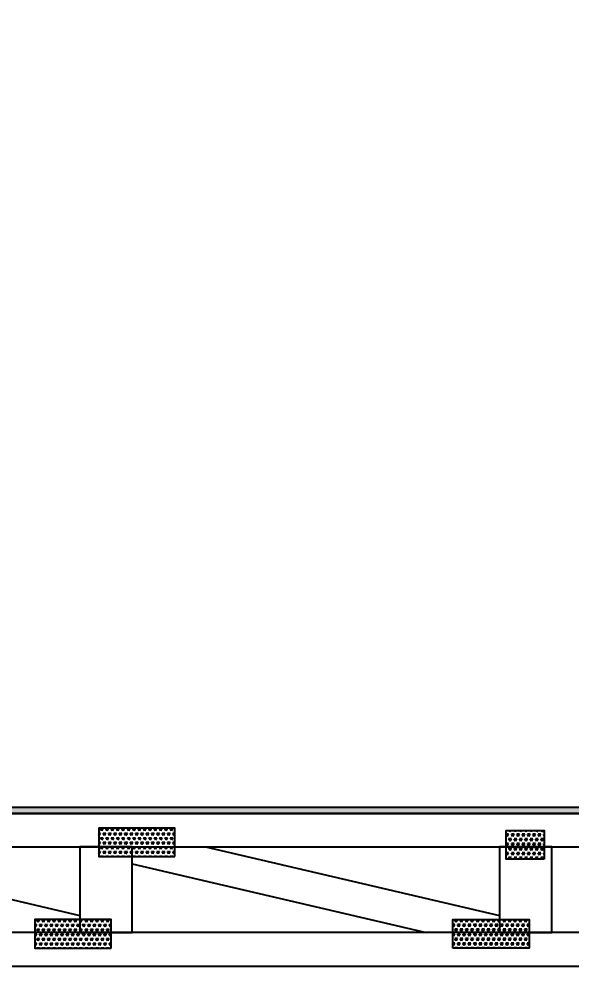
# Model space of a CAD drawing. Header units: inches. Extents: x -1316 to 22433, y -200 to 8737.
# Drawn here: x 1041.5 to 1099.5, y 38.2 to 137.4 of the extents above; entities that cross this region are included whole.
import ezdxf

# ---------------------------------------------------------------- set-up
doc = ezdxf.new("R2010")
doc.units = ezdxf.units.IN
doc.header["$LTSCALE"] = 10
doc.header["$MEASUREMENT"] = 0
doc.header["$PDMODE"] = 34
doc.header["$PDSIZE"] = 18
doc.layers.get('0').update_dxf_attribs({"linetype": 'CONTINUOUS'})
doc.layers.get('DefPoints').update_dxf_attribs({"linetype": 'CONTINUOUS'})
for name, color, linetype in [('S-DIMS', 4, 'CONTINUOUS'), ('S-FLOR', 7, 'CONTINUOUS'), ('S-HATCH', 5, 'CONTINUOUS'), ('S-PLATE', 190, 'CONTINUOUS')]:
    doc.layers.add(name, color=color, linetype=linetype)
doc.styles.add('style1', font='arial.ttf')
doc.dimstyles.new('1-2', dxfattribs={"dimtxt": 2.25, "dimasz": 2.25, "dimexe": 0.18, "dimexo": 1.5, "dimgap": 1.5, "dimtad": 0, "dimdec": 4, "dimrnd": 0.0625, "dimzin": 0, "dimdsep": 46, "dimlunit": 4, "dimtxsty": 'style1', "dimcen": 0.09, "dimazin": 0, "dimtfac": 1, "dimtdec": 4, "dimtofl": 0, "dimtmove": 0, "dimatfit": 0, "dimfxl": 1, "dimtolj": 1, "dimtzin": 0, "dimarcsym": 0})

# ---------------------------------------------------------------- blocks, each defined once
blk = doc.blocks.new('*X643')
at = {"color": 0}
for p, q in [((579.778, -101.417), (579.637, -101.174)), ((579.637, -101.174), (579.918, -101.174)), ((579.778, -101.417), (579.918, -101.174)), ((580.34, -101.417), (580.199, -101.174)), ((580.199, -101.174), (580.481, -101.174)), ((580.34, -101.417), (580.481, -101.174)), ((580.903, -101.417), (580.762, -101.174)), ((580.762, -101.174), (581.043, -101.174)), ((580.903, -101.417), (581.043, -101.174)), ((581.465, -101.417), (581.324, -101.174)), ((581.324, -101.174), (581.606, -101.174)), ((581.465, -101.417), (581.606, -101.174)), ((582.028, -101.417), (581.887, -101.174)), ((581.887, -101.174), (582.168, -101.174)), ((582.028, -101.417), (582.168, -101.174)), ((582.59, -101.417), (582.449, -101.174)), ((582.449, -101.174), (582.731, -101.174)), ((582.59, -101.417), (582.731, -101.174)), ((583.153, -101.417), (583.012, -101.174)), ((583.012, -101.174), (583.293, -101.174)), ((583.153, -101.417), (583.293, -101.174)), ((583.715, -101.417), (583.574, -101.174)), ((583.574, -101.174), (583.856, -101.174)), ((583.715, -101.417), (583.856, -101.174)), ((584.278, -101.417), (584.137, -101.174)), ((584.137, -101.174), (584.418, -101.174)), ((584.278, -101.417), (584.418, -101.174)), ((584.84, -101.417), (584.699, -101.174)), ((584.699, -101.174), (584.981, -101.174)), ((584.84, -101.417), (584.981, -101.174)), ((585.403, -101.417), (585.262, -101.174)), ((585.262, -101.174), (585.543, -101.174)), ((585.403, -101.417), (585.543, -101.174)), ((585.965, -101.417), (585.824, -101.174)), ((585.824, -101.174), (586.106, -101.174)), ((585.965, -101.417), (586.106, -101.174)), ((586.528, -101.417), (586.387, -101.174)), ((586.387, -101.174), (586.668, -101.174)), ((586.528, -101.417), (586.668, -101.174)), ((587.09, -101.417), (586.949, -101.174)), ((586.949, -101.174), (587.231, -101.174)), ((587.09, -101.417), (587.231, -101.174)), ((579.445, -101.661), (579.637, -101.661)), ((579.496, -101.904), (579.445, -101.816)), ((579.496, -101.904), (579.637, -101.661)), ((579.778, -102.391), (579.637, -102.148)), ((579.637, -102.148), (579.918, -102.148)), ((579.778, -102.391), (579.918, -102.148)), ((580.059, -101.904), (579.918, -101.661)), ((579.918, -101.661), (580.199, -101.661)), ((580.059, -101.904), (580.199, -101.661)), ((580.34, -102.391), (580.199, -102.148)), ((580.199, -102.148), (580.481, -102.148)), ((580.34, -102.391), (580.481, -102.148)), ((580.621, -101.904), (580.481, -101.661)), ((580.481, -101.661), (580.762, -101.661)), ((580.621, -101.904), (580.762, -101.661)), ((580.903, -102.391), (580.762, -102.148)), ((580.762, -102.148), (581.043, -102.148)), ((580.903, -102.391), (581.043, -102.148)), ((581.184, -101.904), (581.043, -101.661)), ((581.043, -101.661), (581.324, -101.661)), ((581.184, -101.904), (581.324, -101.661)), ((581.465, -102.391), (581.324, -102.148)), ((581.324, -102.148), (581.606, -102.148)), ((581.465, -102.391), (581.606, -102.148)), ((581.746, -101.904), (581.606, -101.661)), ((581.606, -101.661), (581.887, -101.661)), ((581.746, -101.904), (581.887, -101.661)), ((582.028, -102.391), (581.887, -102.148)), ((581.887, -102.148), (582.168, -102.148)), ((582.028, -102.391), (582.168, -102.148)), ((582.309, -101.904), (582.168, -101.661)), ((582.168, -101.661), (582.449, -101.661)), ((582.309, -101.904), (582.449, -101.661)), ((582.59, -102.391), (582.449, -102.148)), ((582.449, -102.148), (582.731, -102.148)), ((582.59, -102.391), (582.731, -102.148)), ((582.871, -101.904), (582.731, -101.661)), ((582.731, -101.661), (583.012, -101.661)), ((582.871, -101.904), (583.012, -101.661)), ((583.153, -102.391), (583.012, -102.148)), ((583.012, -102.148), (583.293, -102.148)), ((583.153, -102.391), (583.293, -102.148)), ((583.434, -101.904), (583.293, -101.661)), ((583.293, -101.661), (583.574, -101.661)), ((583.434, -101.904), (583.574, -101.661)), ((583.715, -102.391), (583.574, -102.148)), ((583.574, -102.148), (583.856, -102.148)), ((583.715, -102.391), (583.856, -102.148)), ((583.996, -101.904), (583.856, -101.661)), ((583.856, -101.661), (584.137, -101.661)), ((583.996, -101.904), (584.137, -101.661)), ((584.278, -102.391), (584.137, -102.148)), ((584.137, -102.148), (584.418, -102.148)), ((584.278, -102.391), (584.418, -102.148)), ((584.559, -101.904), (584.418, -101.661)), ((584.418, -101.661), (584.699, -101.661)), ((584.559, -101.904), (584.699, -101.661)), ((584.84, -102.391), (584.699, -102.148)), ((584.699, -102.148), (584.981, -102.148)), ((584.84, -102.391), (584.981, -102.148)), ((585.121, -101.904), (584.981, -101.661)), ((584.981, -101.661), (585.262, -101.661)), ((585.121, -101.904), (585.262, -101.661)), ((585.403, -102.391), (585.262, -102.148)), ((585.262, -102.148), (585.543, -102.148)), ((585.403, -102.391), (585.543, -102.148)), ((585.684, -101.904), (585.543, -101.661)), ((585.543, -101.661), (585.824, -101.661)), ((585.684, -101.904), (585.824, -101.661)), ((585.965, -102.391), (585.824, -102.148)), ((585.824, -102.148), (586.106, -102.148)), ((585.965, -102.391), (586.106, -102.148)), ((586.246, -101.904), (586.106, -101.661)), ((586.106, -101.661), (586.387, -101.661)), ((586.246, -101.904), (586.387, -101.661)), ((586.528, -102.391), (586.387, -102.148)), ((586.387, -102.148), (586.668, -102.148)), ((586.528, -102.391), (586.668, -102.148)), ((586.809, -101.904), (586.668, -101.661)), ((586.668, -101.661), (586.949, -101.661)), ((586.809, -101.904), (586.949, -101.661)), ((587.09, -102.391), (586.949, -102.148)), ((586.949, -102.148), (587.231, -102.148)), ((587.09, -102.391), (587.231, -102.148)), ((587.371, -101.904), (587.231, -101.661)), ((587.231, -101.661), (587.445, -101.661)), ((587.371, -101.904), (587.445, -101.776)), ((579.445, -102.635), (579.637, -102.635)), ((579.496, -102.879), (579.445, -102.791)), ((579.496, -102.879), (579.637, -102.635)), ((579.778, -103.366), (579.637, -103.122)), ((579.637, -103.122), (579.918, -103.122)), ((579.778, -103.366), (579.918, -103.122)), ((580.059, -102.879), (579.918, -102.635)), ((579.918, -102.635), (580.199, -102.635)), ((580.059, -102.879), (580.199, -102.635)), ((580.34, -103.366), (580.199, -103.122)), ((580.199, -103.122), (580.481, -103.122)), ((580.34, -103.366), (580.481, -103.122)), ((580.621, -102.879), (580.481, -102.635)), ((580.481, -102.635), (580.762, -102.635)), ((580.621, -102.879), (580.762, -102.635)), ((580.903, -103.366), (580.762, -103.122)), ((580.762, -103.122), (581.043, -103.122)), ((580.903, -103.366), (581.043, -103.122)), ((581.184, -102.879), (581.043, -102.635)), ((581.043, -102.635), (581.324, -102.635)), ((581.184, -102.879), (581.324, -102.635)), ((581.465, -103.366), (581.324, -103.122)), ((581.324, -103.122), (581.606, -103.122)), ((581.465, -103.366), (581.606, -103.122)), ((581.746, -102.879), (581.606, -102.635)), ((581.606, -102.635), (581.887, -102.635)), ((581.746, -102.879), (581.887, -102.635)), ((582.028, -103.366), (581.887, -103.122)), ((581.887, -103.122), (582.168, -103.122)), ((582.028, -103.366), (582.168, -103.122)), ((582.309, -102.879), (582.168, -102.635)), ((582.168, -102.635), (582.449, -102.635)), ((582.309, -102.879), (582.449, -102.635)), ((582.59, -103.366), (582.449, -103.122)), ((582.449, -103.122), (582.731, -103.122)), ((582.59, -103.366), (582.731, -103.122)), ((582.871, -102.879), (582.731, -102.635)), ((582.731, -102.635), (583.012, -102.635)), ((582.871, -102.879), (583.012, -102.635)), ((583.153, -103.366), (583.012, -103.122)), ((583.012, -103.122), (583.293, -103.122)), ((583.153, -103.366), (583.293, -103.122)), ((583.434, -102.879), (583.293, -102.635)), ((583.293, -102.635), (583.574, -102.635)), ((583.434, -102.879), (583.574, -102.635)), ((583.715, -103.366), (583.574, -103.122)), ((583.574, -103.122), (583.856, -103.122)), ((583.715, -103.366), (583.856, -103.122)), ((583.996, -102.879), (583.856, -102.635)), ((583.856, -102.635), (584.137, -102.635)), ((583.996, -102.879), (584.137, -102.635)), ((584.278, -103.366), (584.137, -103.122)), ((584.137, -103.122), (584.418, -103.122)), ((584.278, -103.366), (584.418, -103.122)), ((584.559, -102.879), (584.418, -102.635)), ((584.418, -102.635), (584.699, -102.635)), ((584.559, -102.879), (584.699, -102.635)), ((584.84, -103.366), (584.699, -103.122)), ((584.699, -103.122), (584.981, -103.122)), ((584.84, -103.366), (584.981, -103.122)), ((585.121, -102.879), (584.981, -102.635)), ((584.981, -102.635), (585.262, -102.635)), ((585.121, -102.879), (585.262, -102.635)), ((585.403, -103.366), (585.262, -103.122)), ((585.262, -103.122), (585.543, -103.122)), ((585.403, -103.366), (585.543, -103.122)), ((585.684, -102.879), (585.543, -102.635)), ((585.543, -102.635), (585.824, -102.635)), ((585.684, -102.879), (585.824, -102.635)), ((585.965, -103.366), (585.824, -103.122)), ((585.824, -103.122), (586.106, -103.122)), ((585.965, -103.366), (586.106, -103.122)), ((586.246, -102.879), (586.106, -102.635)), ((586.106, -102.635), (586.387, -102.635)), ((586.246, -102.879), (586.387, -102.635)), ((586.528, -103.366), (586.387, -103.122)), ((586.387, -103.122), (586.668, -103.122)), ((586.528, -103.366), (586.668, -103.122)), ((586.809, -102.879), (586.668, -102.635)), ((586.668, -102.635), (586.949, -102.635)), ((586.809, -102.879), (586.949, -102.635)), ((587.09, -103.366), (586.949, -103.122)), ((586.949, -103.122), (587.231, -103.122)), ((587.09, -103.366), (587.231, -103.122)), ((587.371, -102.879), (587.231, -102.635)), ((587.231, -102.635), (587.445, -102.635)), ((587.371, -102.879), (587.445, -102.75)), ((579.445, -103.609), (579.637, -103.609)), ((579.496, -103.853), (579.445, -103.765)), ((579.496, -103.853), (579.637, -103.609)), ((579.659, -104.135), (579.637, -104.096)), ((579.637, -104.096), (579.918, -104.096)), ((579.896, -104.135), (579.918, -104.096)), ((580.059, -103.853), (579.918, -103.609)), ((579.918, -103.609), (580.199, -103.609)), ((580.059, -103.853), (580.199, -103.609)), ((580.222, -104.135), (580.199, -104.096)), ((580.199, -104.096), (580.481, -104.096)), ((580.458, -104.135), (580.481, -104.096)), ((580.621, -103.853), (580.481, -103.609)), ((580.481, -103.609), (580.762, -103.609)), ((580.621, -103.853), (580.762, -103.609)), ((580.784, -104.135), (580.762, -104.096)), ((580.762, -104.096), (581.043, -104.096)), ((581.021, -104.135), (581.043, -104.096)), ((581.184, -103.853), (581.043, -103.609)), ((581.043, -103.609), (581.324, -103.609)), ((581.184, -103.853), (581.324, -103.609)), ((581.347, -104.135), (581.324, -104.096)), ((581.324, -104.096), (581.606, -104.096)), ((581.583, -104.135), (581.606, -104.096)), ((581.746, -103.853), (581.606, -103.609)), ((581.606, -103.609), (581.887, -103.609)), ((581.746, -103.853), (581.887, -103.609)), ((581.909, -104.135), (581.887, -104.096)), ((581.887, -104.096), (582.168, -104.096)), ((582.146, -104.135), (582.168, -104.096)), ((582.309, -103.853), (582.168, -103.609)), ((582.168, -103.609), (582.449, -103.609)), ((582.309, -103.853), (582.449, -103.609)), ((582.472, -104.135), (582.449, -104.096)), ((582.449, -104.096), (582.731, -104.096)), ((582.708, -104.135), (582.731, -104.096)), ((582.871, -103.853), (582.731, -103.609)), ((582.731, -103.609), (583.012, -103.609)), ((582.871, -103.853), (583.012, -103.609)), ((583.034, -104.135), (583.012, -104.096)), ((583.012, -104.096), (583.293, -104.096)), ((583.271, -104.135), (583.293, -104.096)), ((583.434, -103.853), (583.293, -103.609)), ((583.293, -103.609), (583.574, -103.609)), ((583.434, -103.853), (583.574, -103.609)), ((583.597, -104.135), (583.574, -104.096)), ((583.574, -104.096), (583.856, -104.096)), ((583.833, -104.135), (583.856, -104.096)), ((583.996, -103.853), (583.856, -103.609)), ((583.856, -103.609), (584.137, -103.609)), ((583.996, -103.853), (584.137, -103.609)), ((584.159, -104.135), (584.137, -104.096)), ((584.137, -104.096), (584.418, -104.096)), ((584.396, -104.135), (584.418, -104.096)), ((584.559, -103.853), (584.418, -103.609)), ((584.418, -103.609), (584.699, -103.609)), ((584.559, -103.853), (584.699, -103.609)), ((584.722, -104.135), (584.699, -104.096)), ((584.699, -104.096), (584.981, -104.096)), ((584.958, -104.135), (584.981, -104.096)), ((585.121, -103.853), (584.981, -103.609)), ((584.981, -103.609), (585.262, -103.609)), ((585.121, -103.853), (585.262, -103.609)), ((585.284, -104.135), (585.262, -104.096)), ((585.262, -104.096), (585.543, -104.096)), ((585.521, -104.135), (585.543, -104.096)), ((585.684, -103.853), (585.543, -103.609)), ((585.543, -103.609), (585.824, -103.609)), ((585.684, -103.853), (585.824, -103.609)), ((585.847, -104.135), (585.824, -104.096)), ((585.824, -104.096), (586.106, -104.096)), ((586.083, -104.135), (586.106, -104.096)), ((586.246, -103.853), (586.106, -103.609)), ((586.106, -103.609), (586.387, -103.609)), ((586.246, -103.853), (586.387, -103.609)), ((586.409, -104.135), (586.387, -104.096)), ((586.387, -104.096), (586.668, -104.096)), ((586.646, -104.135), (586.668, -104.096)), ((586.809, -103.853), (586.668, -103.609)), ((586.668, -103.609), (586.949, -103.609)), ((586.809, -103.853), (586.949, -103.609)), ((586.972, -104.135), (586.949, -104.096)), ((586.949, -104.096), (587.231, -104.096)), ((587.208, -104.135), (587.231, -104.096)), ((587.371, -103.853), (587.231, -103.609)), ((587.231, -103.609), (587.445, -103.609)), ((587.371, -103.853), (587.445, -103.724))]:
    blk.add_line(p, q, dxfattribs=at)
blk = doc.blocks.new('BOX')
blk.add_lwpolyline([(0, 0), (1, 0), (1, 1), (0, 1)], close=True)
blk = doc.blocks.new('*X640')
at = {"color": 0}
for p, q in [((-190.241, 369.154), (-190.164, 369.289)), ((-190.241, 369.289), (-190.164, 369.289)), ((-190.023, 369.532), (-190.111, 369.685)), ((-190.023, 369.532), (-189.935, 369.685)), ((-189.742, 369.045), (-189.882, 369.289)), ((-189.882, 369.289), (-189.601, 369.289)), ((-189.742, 369.045), (-189.601, 369.289)), ((-189.46, 369.532), (-189.549, 369.685)), ((-189.46, 369.532), (-189.372, 369.685)), ((-189.179, 369.045), (-189.32, 369.289)), ((-189.32, 369.289), (-189.039, 369.289)), ((-189.179, 369.045), (-189.039, 369.289)), ((-188.898, 369.532), (-188.986, 369.685)), ((-188.898, 369.532), (-188.81, 369.685)), ((-188.617, 369.045), (-188.757, 369.289)), ((-188.757, 369.289), (-188.476, 369.289)), ((-188.617, 369.045), (-188.476, 369.289)), ((-188.335, 369.532), (-188.424, 369.685)), ((-188.335, 369.532), (-188.247, 369.685)), ((-188.054, 369.045), (-188.195, 369.289)), ((-188.195, 369.289), (-187.914, 369.289)), ((-188.054, 369.045), (-187.914, 369.289)), ((-187.773, 369.532), (-187.861, 369.685)), ((-187.773, 369.532), (-187.685, 369.685)), ((-187.492, 369.045), (-187.632, 369.289)), ((-187.632, 369.289), (-187.351, 369.289)), ((-187.492, 369.045), (-187.351, 369.289)), ((-187.21, 369.532), (-187.299, 369.685)), ((-187.21, 369.532), (-187.122, 369.685)), ((-186.929, 369.045), (-187.07, 369.289)), ((-187.07, 369.289), (-186.789, 369.289)), ((-186.929, 369.045), (-186.789, 369.289)), ((-186.648, 369.532), (-186.736, 369.685)), ((-186.648, 369.532), (-186.56, 369.685)), ((-186.367, 369.045), (-186.507, 369.289)), ((-186.507, 369.289), (-186.241, 369.289)), ((-186.367, 369.045), (-186.241, 369.263)), ((-190.241, 368.18), (-190.164, 368.315)), ((-190.241, 368.315), (-190.164, 368.315)), ((-190.023, 368.558), (-190.164, 368.802)), ((-190.164, 368.802), (-189.882, 368.802)), ((-190.023, 368.558), (-189.882, 368.802)), ((-189.742, 368.071), (-189.882, 368.315)), ((-189.882, 368.315), (-189.601, 368.315)), ((-189.742, 368.071), (-189.601, 368.315)), ((-189.46, 368.558), (-189.601, 368.802)), ((-189.601, 368.802), (-189.32, 368.802)), ((-189.46, 368.558), (-189.32, 368.802)), ((-189.179, 368.071), (-189.32, 368.315)), ((-189.32, 368.315), (-189.039, 368.315)), ((-189.179, 368.071), (-189.039, 368.315)), ((-188.898, 368.558), (-189.039, 368.802)), ((-189.039, 368.802), (-188.757, 368.802)), ((-188.898, 368.558), (-188.757, 368.802)), ((-188.617, 368.071), (-188.757, 368.315)), ((-188.757, 368.315), (-188.476, 368.315)), ((-188.617, 368.071), (-188.476, 368.315)), ((-188.335, 368.558), (-188.476, 368.802)), ((-188.476, 368.802), (-188.195, 368.802)), ((-188.335, 368.558), (-188.195, 368.802)), ((-188.054, 368.071), (-188.195, 368.315)), ((-188.195, 368.315), (-187.914, 368.315)), ((-188.054, 368.071), (-187.914, 368.315)), ((-187.773, 368.558), (-187.914, 368.802)), ((-187.914, 368.802), (-187.632, 368.802)), ((-187.773, 368.558), (-187.632, 368.802)), ((-187.492, 368.071), (-187.632, 368.315)), ((-187.632, 368.315), (-187.351, 368.315)), ((-187.492, 368.071), (-187.351, 368.315)), ((-187.21, 368.558), (-187.351, 368.802)), ((-187.351, 368.802), (-187.07, 368.802)), ((-187.21, 368.558), (-187.07, 368.802)), ((-186.929, 368.071), (-187.07, 368.315)), ((-187.07, 368.315), (-186.789, 368.315)), ((-186.929, 368.071), (-186.789, 368.315)), ((-186.648, 368.558), (-186.789, 368.802)), ((-186.789, 368.802), (-186.507, 368.802)), ((-186.648, 368.558), (-186.507, 368.802)), ((-186.367, 368.071), (-186.507, 368.315)), ((-186.507, 368.315), (-186.241, 368.315)), ((-186.367, 368.071), (-186.241, 368.288)), ((-190.241, 367.206), (-190.164, 367.34)), ((-190.241, 367.34), (-190.164, 367.34)), ((-190.023, 367.584), (-190.164, 367.827)), ((-190.164, 367.827), (-189.882, 367.827)), ((-190.023, 367.584), (-189.882, 367.827)), ((-189.742, 367.097), (-189.882, 367.34)), ((-189.882, 367.34), (-189.601, 367.34)), ((-189.742, 367.097), (-189.601, 367.34)), ((-189.46, 367.584), (-189.601, 367.827)), ((-189.601, 367.827), (-189.32, 367.827)), ((-189.46, 367.584), (-189.32, 367.827)), ((-189.179, 367.097), (-189.32, 367.34)), ((-189.32, 367.34), (-189.039, 367.34)), ((-189.179, 367.097), (-189.039, 367.34)), ((-188.898, 367.584), (-189.039, 367.827)), ((-189.039, 367.827), (-188.757, 367.827)), ((-188.898, 367.584), (-188.757, 367.827)), ((-188.617, 367.097), (-188.757, 367.34)), ((-188.757, 367.34), (-188.476, 367.34)), ((-188.617, 367.097), (-188.476, 367.34)), ((-188.335, 367.584), (-188.476, 367.827)), ((-188.476, 367.827), (-188.195, 367.827)), ((-188.335, 367.584), (-188.195, 367.827)), ((-188.054, 367.097), (-188.195, 367.34)), ((-188.195, 367.34), (-187.914, 367.34)), ((-188.054, 367.097), (-187.914, 367.34)), ((-187.773, 367.584), (-187.914, 367.827)), ((-187.914, 367.827), (-187.632, 367.827)), ((-187.773, 367.584), (-187.632, 367.827)), ((-187.492, 367.097), (-187.632, 367.34)), ((-187.632, 367.34), (-187.351, 367.34)), ((-187.492, 367.097), (-187.351, 367.34)), ((-187.21, 367.584), (-187.351, 367.827)), ((-187.351, 367.827), (-187.07, 367.827)), ((-187.21, 367.584), (-187.07, 367.827)), ((-186.929, 367.097), (-187.07, 367.34)), ((-187.07, 367.34), (-186.789, 367.34)), ((-186.929, 367.097), (-186.789, 367.34)), ((-186.648, 367.584), (-186.789, 367.827)), ((-186.789, 367.827), (-186.507, 367.827)), ((-186.648, 367.584), (-186.507, 367.827)), ((-186.367, 367.097), (-186.507, 367.34)), ((-186.507, 367.34), (-186.241, 367.34)), ((-186.367, 367.097), (-186.241, 367.314)), ((-190.067, 366.685), (-190.164, 366.853)), ((-190.164, 366.853), (-189.882, 366.853)), ((-189.979, 366.685), (-189.882, 366.853)), ((-189.504, 366.685), (-189.601, 366.853)), ((-189.601, 366.853), (-189.32, 366.853)), ((-189.417, 366.685), (-189.32, 366.853)), ((-188.942, 366.685), (-189.039, 366.853)), ((-189.039, 366.853), (-188.757, 366.853)), ((-188.854, 366.685), (-188.757, 366.853)), ((-188.379, 366.685), (-188.476, 366.853)), ((-188.476, 366.853), (-188.195, 366.853)), ((-188.292, 366.685), (-188.195, 366.853)), ((-187.817, 366.685), (-187.914, 366.853)), ((-187.914, 366.853), (-187.632, 366.853)), ((-187.729, 366.685), (-187.632, 366.853)), ((-187.254, 366.685), (-187.351, 366.853)), ((-187.351, 366.853), (-187.07, 366.853)), ((-187.167, 366.685), (-187.07, 366.853)), ((-186.692, 366.685), (-186.789, 366.853)), ((-186.789, 366.853), (-186.507, 366.853)), ((-186.604, 366.685), (-186.507, 366.853))]:
    blk.add_line(p, q, dxfattribs=at)
blk = doc.blocks.new('1200WBTECFLOORTRUSS')
at = {"layer": 'S-HATCH'}
h = blk.add_hatch(dxfattribs=at)
h.set_pattern_fill('DOLMIT', color=256, style=0)
h.set_pattern_definition([(0, (-47.8757, -280.13625), (0, 0.25), []), (45, (-47.8757, -280.13625), (-0.5, 0.5), [0.3535534, -0.7071077])])
h.paths.add_polyline_path([(-20, -1.25), (-20, -0.625), (-229.5, -0.625), (-229.5, -1.25)])
for p, q in [((-216.30729, -4.75), (-185.4748, -11.95288)), ((-172.28209, -4.75), (-141.44959, -11.95288)), ((-179.9748, -6.54712), (-149.1423, -13.75))]:
    blk.add_line(p, q)
for points in [[(-229.5, -1.25), (-20, -1.25), (-20, -0.625), (-229.5, -0.625)], [(-228, -4.75), (-6.75, -4.75), (-6.75, -1.25), (-228, -1.25)], [(-185.4748, -13.75), (-179.9748, -13.75), (-179.9748, -4.75), (-185.4748, -4.75)], [(-141.44959, -13.75), (-135.94959, -13.75), (-135.94959, -4.75), (-141.44959, -4.75)], [(-229.5, -17.25), (-6.75, -17.25), (-6.75, -13.75), (-229.5, -13.75)]]:
    blk.add_lwpolyline(points, close=True)
for p in [(-762.92663, 98.35212), (-769.61535, 88.76739)]:
    blk.add_blockref('*X643', p, dxfattribs=at)
at = {"layer": 'S-HATCH', "extrusion": (0, 0, -1), "zscale": -1}
for name, p in [('*X640', (326.99412, -372.71648)), ('*X643', (-441.10421, 88.75604))]:
    blk.add_blockref(name, p, dxfattribs=at)
at = {"layer": 'S-PLATE', "xscale": 3, "yscale": 8, "zscale": 3, "rotation": 90}
for p in [(-175.48115, -5.78278), (-182.16987, -15.36751)]:
    blk.add_blockref('BOX', p, dxfattribs=at)
at = {"layer": 'S-PLATE', "extrusion": (0, 0, -1), "xscale": 4, "yscale": 3, "zscale": -4}
blk.add_blockref('BOX', (136.75279, -6.03121), dxfattribs=at)
at = {"layer": 'S-PLATE', "extrusion": (0, 0, -1), "xscale": 3, "yscale": 8, "zscale": -3, "rotation": 90}
blk.add_blockref('BOX', (146.34128, -15.37886), dxfattribs=at)
blk = doc.blocks.new('*D694')
at = {"layer": 'DefPoints', "color": 0, "transparency": 16777216}
for p in [(1233.331, 284.503), (970.066, 54.807), (1003.831, 54.807)]:
    blk.add_point(p, dxfattribs=at)
at = {"layer": 'S-DIMS', "color": 0, "lineweight": -2, "transparency": 16777216}
for p, q in [((1231.831, 284.503), (969.886, 284.503)), ((970.066, 282.253), (970.066, 203.038)), ((970.066, 57.057), (970.066, 189.361)), ((1002.331, 54.807), (969.886, 54.807))]:
    blk.add_line(p, q, dxfattribs=at)
at = {"layer": 'S-DIMS', "color": 0, "transparency": 16777216}
for points in [[(969.691, 282.253), (970.441, 282.253), (970.066, 284.503)], [(969.691, 57.057), (970.441, 57.057), (970.066, 54.807)]]:
    blk.add_solid(points, dxfattribs=at)
at = {"layer": 'S-DIMS', "color": 0, "transparency": 16777216, "insert": (970.066, 196.2), "char_height": 2.25, "attachment_point": 5, "rotation": 90, "style": 'style1'}
blk.add_mtext('\\A1;19\'-1{\\H1.000000x;\\S11/16;}"', dxfattribs=at)

msp = doc.modelspace()

# ---------------------------------------------------------------- block references
at = {"layer": 'S-FLOR'}
msp.add_blockref('1200WBTECFLOORTRUSS', (1233.33093, 55.43227, -0.01563), dxfattribs=at)

# ---------------------------------------------------------------- dimensions: what is measured, and where the dimension line sits
at = {"layer": 'S-DIMS'}
dim = msp.add_linear_dim(base=(970.06592, 54.80727, -0.01563), p1=(1233.33093, 284.50303, -0.01563), p2=(1003.83093, 54.80727, -0.01563), angle=90, dimstyle='1-2', dxfattribs=at)
dim.commit()
dim.dimension.update_dxf_attribs({"geometry": '*D694', "text_midpoint": (970.06592, 196.19951, -0.01563), "dimtype": 160})

doc.saveas('drawing.dxf')
